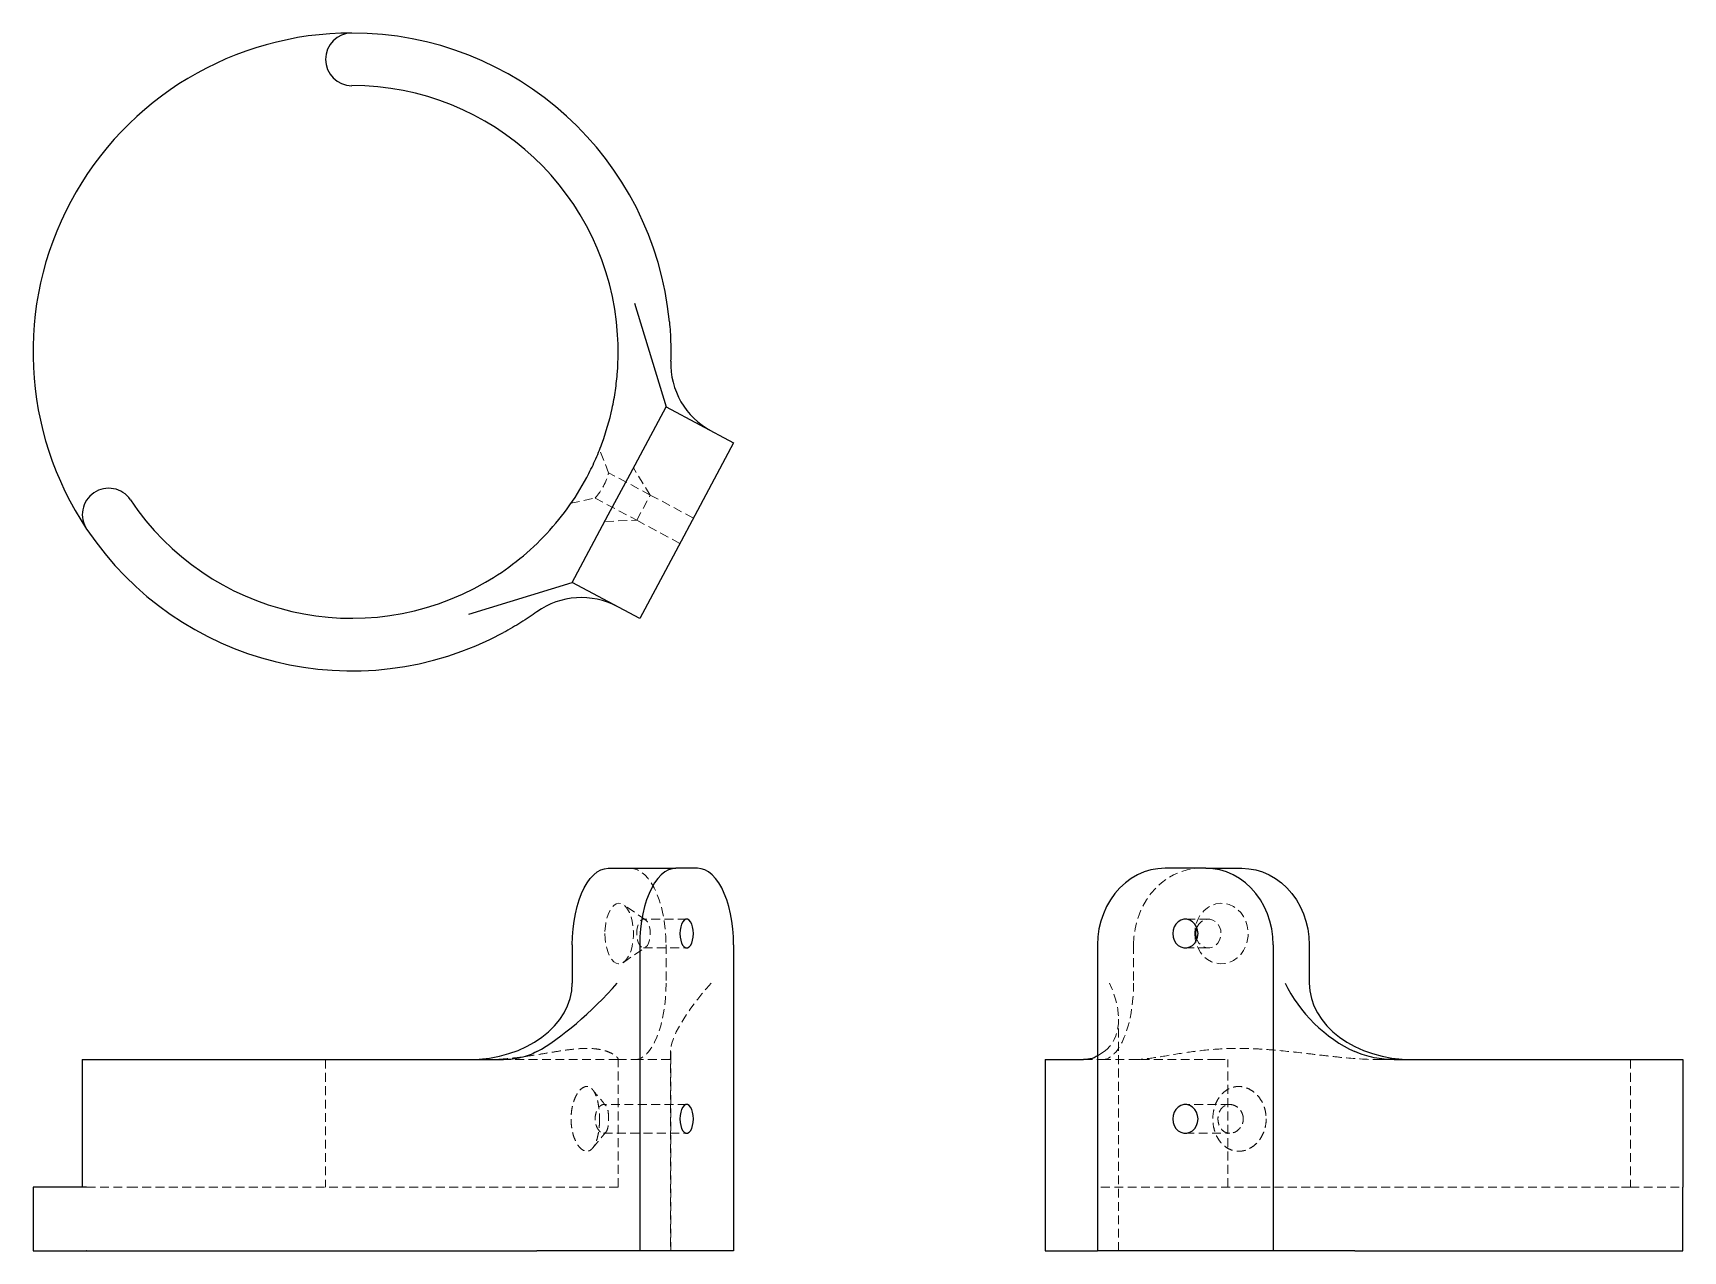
# Model space of a CAD drawing. Header units: millimetres. Extents: x 33 to 269, y 30 to 204.
import ezdxf

# ---------------------------------------------------------------- set-up
doc = ezdxf.new("R2010")
doc.units = ezdxf.units.MM
doc.linetypes.add('HIDDEN', pattern=[1.905, 1.27, -0.635])

msp = doc.modelspace()

# ---------------------------------------------------------------- linework, layer by layer
at = {"color": 7, "linetype": 'Continuous', "lineweight": 25}
for p, q in [((118.87, 164.96), (123.36, 150.17)), ((118.22, 140.54), (123.36, 150.17)), ((123.36, 150.17), (133, 145.03)), ((133, 145.03), (127.85, 135.39)), ((115.12, 134.73), (118.22, 140.54)), ((109.97, 125.1), (115.12, 134.73)), ((127.85, 135.39), (124.76, 129.59)), ((124.76, 129.59), (119.61, 119.95)), ((95.19, 120.6), (109.97, 125.1)), ((119.61, 119.95), (109.97, 125.1)), ((115.12, 84.31), (124.76, 84.31)), ((127.85, 84.31), (124.76, 84.31)), ((200.39, 84.31), (194.59, 84.31)), ((200.39, 84.31), (205.54, 84.31)), ((109.97, 73.39), (109.97, 67.92)), ((119.61, 73.39), (119.61, 29.69)), ((133, 73.39), (133, 29.69)), ((184.95, 73.39), (184.95, 29.69)), ((210.03, 73.39), (210.03, 29.69)), ((215.17, 73.39), (215.17, 67.92)), ((40.04, 57), (40.04, 38.79)), ((40.04, 57), (40.7, 57)), ((40.7, 57), (100.16, 57)), ((177.48, 57), (177.48, 29.69)), ((177.48, 57), (182.95, 57)), ((227.3, 57), (268.52, 57)), ((268.52, 57), (268.52, 38.79)), ((33, 38.79), (33, 29.69)), ((40.66, 38.79), (33, 38.79)), ((268.52, 29.69), (268.52, 38.79)), ((33, 29.69), (40.66, 29.69)), ((40.7, 29.69), (40.66, 29.69)), ((40.7, 29.69), (104.93, 29.69)), ((116.41, 29.69), (104.93, 29.69)), ((119.61, 29.69), (116.41, 29.69)), ((133, 29.69), (119.61, 29.69)), ((177.48, 29.69), (184.95, 29.69)), ((210.03, 29.69), (184.95, 29.69)), ((211.74, 29.69), (210.03, 29.69)), ((221.69, 29.69), (211.74, 29.69)), ((221.69, 29.69), (268.52, 29.69))]:
    msp.add_line(p, q, dxfattribs=at)
at = {"color": 7, "linetype": 'HIDDEN', "lineweight": 18}
for p, q in [((115.17, 140.74), (113.86, 144.04)), ((121.11, 137.58), (118.71, 141.45)), ((121.11, 137.58), (115.17, 140.76)), ((109.78, 136.4), (113.26, 137.15)), ((113.24, 137.14), (119.18, 133.97)), ((119.18, 133.97), (121.11, 137.58)), ((127.27, 134.3), (121.11, 137.58)), ((114.63, 133.82), (119.18, 133.97)), ((119.18, 133.97), (125.34, 130.68)), ((120.44, 76.94), (117.3, 79.11)), ((126.31, 77.04), (120.15, 77.04)), ((200.78, 77.04), (197.49, 77.04)), ((117.3, 70.88), (120.44, 73.05)), ((123.36, 73.39), (123.36, 67.92)), ((190.1, 73.39), (190.1, 67.92)), ((120.15, 72.95), (126.31, 72.95)), ((197.49, 72.95), (200.78, 72.95)), ((187.95, 29.69), (187.95, 62.78)), ((74.76, 57), (74.76, 38.79)), ((116.45, 57), (100.16, 57)), ((116.45, 57), (118.87, 57)), ((116.53, 38.79), (116.53, 57.07)), ((118.87, 57), (123.84, 57)), ((124.02, 58.29), (124.02, 29.69)), ((124.04, 29.69), (124.04, 57.65)), ((182.95, 57), (185.6, 57)), ((185.92, 58.14), (184.95, 57.55)), ((184.99, 57), (184.99, 38.79)), ((185.6, 57), (190.13, 57)), ((201.9, 57), (190.13, 57)), ((201.9, 57), (203.54, 57)), ((203.54, 38.79), (203.54, 57)), ((225.43, 57), (227.3, 57)), ((261.01, 57), (261.01, 38.79)), ((126.31, 50.59), (114.43, 50.59)), ((203.83, 50.59), (197.49, 50.59)), ((114.43, 46.49), (126.31, 46.49)), ((197.49, 46.49), (203.83, 46.49)), ((40.66, 38.79), (46.9, 38.79)), ((116.53, 38.79), (46.9, 38.79)), ((261.01, 38.79), (184.99, 38.79)), ((261.01, 38.79), (268.52, 38.79))]:
    msp.add_line(p, q, dxfattribs=at)
at = {"color": 7, "linetype": 'Continuous', "lineweight": 25, "flags": 128}
for points in [[(109.97, 73.39), (110, 74.53), (110.09, 75.66), (110.23, 76.76), (110.42, 77.83), (110.66, 78.85), (110.96, 79.81), (111.3, 80.7), (111.68, 81.51), (112.1, 82.23), (112.55, 82.85), (113.03, 83.37), (113.53, 83.78), (114.05, 84.07), (114.58, 84.25), (115.12, 84.31)], [(124.76, 84.31), (124.22, 84.25), (123.69, 84.07), (123.17, 83.78), (122.66, 83.37), (122.18, 82.85), (121.73, 82.23), (121.31, 81.51), (120.93, 80.7), (120.59, 79.81), (120.3, 78.85), (120.06, 77.83), (119.86, 76.76), (119.72, 75.66), (119.64, 74.53), (119.61, 73.39)], [(133, 73.39), (132.97, 74.53), (132.89, 75.66), (132.75, 76.76), (132.56, 77.83), (132.31, 78.85), (132.02, 79.81), (131.68, 80.7), (131.3, 81.51), (130.88, 82.23), (130.43, 82.85), (129.95, 83.37), (129.44, 83.78), (128.92, 84.07), (128.39, 84.25), (127.85, 84.31)], [(194.59, 84.31), (193.58, 84.25), (192.58, 84.07), (191.61, 83.78), (190.67, 83.37), (189.77, 82.85), (188.92, 82.23), (188.14, 81.51), (187.43, 80.7), (186.79, 79.81), (186.24, 78.85), (185.78, 77.83), (185.42, 76.76), (185.16, 75.66), (185, 74.53), (184.95, 73.39)], [(210.03, 73.39), (209.98, 74.53), (209.82, 75.66), (209.56, 76.76), (209.19, 77.83), (208.74, 78.85), (208.19, 79.81), (207.55, 80.7), (206.84, 81.51), (206.06, 82.23), (205.21, 82.85), (204.31, 83.37), (203.37, 83.78), (202.39, 84.07), (201.4, 84.25), (200.39, 84.31)], [(205.54, 84.31), (206.54, 84.25), (207.54, 84.07), (208.51, 83.78), (209.46, 83.37), (210.35, 82.85), (211.2, 82.23), (211.98, 81.51), (212.7, 80.7), (213.33, 79.81), (213.88, 78.85), (214.34, 77.83), (214.7, 76.76), (214.96, 75.66), (215.12, 74.53), (215.17, 73.39)], [(127.27, 74.99), (127.24, 75.48), (127.16, 75.95), (127.03, 76.35), (126.85, 76.68), (126.65, 76.91), (126.42, 77.03), (126.19, 77.03), (125.96, 76.91), (125.76, 76.68), (125.58, 76.35), (125.45, 75.95), (125.37, 75.48), (125.34, 74.99), (125.37, 74.5), (125.45, 74.04), (125.58, 73.64), (125.76, 73.31), (125.96, 73.08), (126.19, 72.96), (126.42, 72.96), (126.65, 73.08), (126.85, 73.31), (127.03, 73.64), (127.16, 74.04), (127.24, 74.5), (127.27, 74.99)], [(199.3, 74.99), (199.24, 75.48), (199.09, 75.95), (198.84, 76.35), (198.52, 76.68), (198.13, 76.91), (197.71, 77.03), (197.27, 77.03), (196.85, 76.91), (196.46, 76.68), (196.14, 76.35), (195.89, 75.95), (195.73, 75.48), (195.68, 74.99), (195.73, 74.5), (195.89, 74.04), (196.14, 73.64), (196.46, 73.31), (196.85, 73.08), (197.27, 72.96), (197.71, 72.96), (198.13, 73.08), (198.52, 73.31), (198.84, 73.64), (199.09, 74.04), (199.24, 74.5), (199.3, 74.99)], [(198.97, 74.99), (199.02, 75.48), (199.13, 75.84)], [(199.13, 74.14), (199.02, 74.5), (198.97, 74.99)], [(127.27, 48.54), (127.24, 49.03), (127.16, 49.49), (127.03, 49.9), (126.85, 50.23), (126.65, 50.46), (126.42, 50.58), (126.19, 50.58), (125.96, 50.46), (125.76, 50.23), (125.58, 49.9), (125.45, 49.49), (125.37, 49.03), (125.34, 48.54), (125.37, 48.05), (125.45, 47.59), (125.58, 47.18), (125.76, 46.86), (125.96, 46.63), (126.19, 46.51), (126.42, 46.51), (126.65, 46.63), (126.85, 46.86), (127.03, 47.18), (127.16, 47.59), (127.24, 48.05), (127.27, 48.54)], [(199.3, 48.54), (199.24, 49.03), (199.09, 49.49), (198.84, 49.9), (198.52, 50.23), (198.13, 50.46), (197.71, 50.58), (197.27, 50.58), (196.85, 50.46), (196.46, 50.23), (196.14, 49.9), (195.89, 49.49), (195.73, 49.03), (195.68, 48.54), (195.73, 48.05), (195.89, 47.59), (196.14, 47.18), (196.46, 46.86), (196.85, 46.63), (197.27, 46.51), (197.71, 46.51), (198.13, 46.63), (198.52, 46.86), (198.84, 47.18), (199.09, 47.59), (199.24, 48.05), (199.3, 48.54)]]:
    msp.add_lwpolyline(points, dxfattribs=at)
at = {"color": 7, "linetype": 'HIDDEN', "lineweight": 18, "flags": 128}
for points in [[(118.22, 84.31), (118.76, 84.25), (119.29, 84.07), (119.81, 83.78), (120.31, 83.37), (120.79, 82.85), (121.24, 82.23), (121.66, 81.51), (122.04, 80.7), (122.38, 79.81), (122.67, 78.85), (122.92, 77.83), (123.11, 76.76), (123.25, 75.66), (123.33, 74.53), (123.36, 73.39)], [(190.1, 73.39), (190.15, 74.53), (190.31, 75.66), (190.57, 76.76), (190.93, 77.83), (191.39, 78.85), (191.94, 79.81), (192.57, 80.7), (193.28, 81.51), (194.07, 82.23), (194.91, 82.85), (195.81, 83.37), (196.75, 83.78), (197.73, 84.07), (198.73, 84.25), (199.73, 84.31)], [(114.63, 74.99), (114.66, 74.26), (114.75, 73.55), (114.89, 72.89), (115.08, 72.28), (115.32, 71.75), (115.6, 71.31), (115.91, 70.98), (116.24, 70.77), (116.58, 70.67), (116.93, 70.71), (117.26, 70.86), (117.59, 71.13), (117.88, 71.52), (118.14, 72), (118.36, 72.57), (118.52, 73.21), (118.64, 73.9), (118.7, 74.63), (118.7, 75.36), (118.64, 76.08), (118.52, 76.78), (118.36, 77.42), (118.14, 77.99), (117.88, 78.47), (117.59, 78.86), (117.26, 79.13), (116.93, 79.28), (116.58, 79.32), (116.24, 79.22), (115.91, 79.01), (115.6, 78.68), (115.32, 78.24), (115.08, 77.71), (114.89, 77.1), (114.75, 76.44), (114.66, 75.73), (114.63, 74.99)], [(198.82, 74.99), (198.87, 74.26), (199.04, 73.55), (199.3, 72.89), (199.67, 72.28), (200.11, 71.75), (200.63, 71.31), (201.21, 70.98), (201.83, 70.77), (202.47, 70.67), (203.12, 70.71), (203.75, 70.86), (204.35, 71.13), (204.9, 71.52), (205.39, 72), (205.79, 72.57), (206.11, 73.21), (206.33, 73.9), (206.44, 74.63), (206.44, 75.36), (206.33, 76.08), (206.11, 76.78), (205.79, 77.42), (205.39, 77.99), (204.9, 78.47), (204.35, 78.86), (203.75, 79.13), (203.12, 79.28), (202.47, 79.32), (201.83, 79.22), (201.21, 79.01), (200.63, 78.68), (200.11, 78.24), (199.67, 77.71), (199.3, 77.1), (199.04, 76.44), (198.87, 75.73), (198.82, 74.99)], [(119.18, 74.99), (119.21, 75.48), (119.29, 75.95), (119.42, 76.35), (119.6, 76.68), (119.8, 76.91), (120.03, 77.03), (120.26, 77.03), (120.49, 76.91), (120.69, 76.68), (120.87, 76.35), (121, 75.95), (121.08, 75.48), (121.11, 74.99), (121.08, 74.5), (121, 74.04), (120.87, 73.64), (120.69, 73.31), (120.49, 73.08), (120.26, 72.96), (120.03, 72.96), (119.8, 73.08), (119.6, 73.31), (119.42, 73.64), (119.29, 74.04), (119.21, 74.5), (119.18, 74.99)], [(199.13, 75.84), (199.18, 75.95), (199.43, 76.35), (199.75, 76.68), (200.14, 76.91), (200.56, 77.03), (201, 77.03), (201.42, 76.91), (201.8, 76.68), (202.13, 76.35), (202.38, 75.95), (202.53, 75.48), (202.58, 74.99), (202.53, 74.5), (202.38, 74.04), (202.13, 73.64), (201.8, 73.31), (201.42, 73.08), (201, 72.96), (200.56, 72.96), (200.14, 73.08), (199.75, 73.31), (199.43, 73.64), (199.18, 74.04), (199.13, 74.14)]]:
    msp.add_lwpolyline(points, dxfattribs=at)
at = {"color": 7, "linetype": 'Continuous', "lineweight": 25}
for centre, radius, start, end in [((78.52, 158), 45.52, 90, 213.7192), ((78.52, 199.76), 3.76, 90, 270), ((78.52, 158), 45.52, 5.4256, 90), ((78.52, 158), 38.01, 3.6599, 90), ((134.94, 156.38), 10.92, 178.3507, 241.9041), ((43.8, 134.79), 3.76, 34.3038, 214.3038), ((78.52, 158), 38.01, 213.7104, 300.1484), ((78.52, 158), 45.52, 213.8083, 298.3826), ((111.26, 112.02), 10.92, 61.9041, 125.4576)]:
    msp.add_arc(centre, radius, start, end, dxfattribs=at)
at = {"color": 7, "linetype": 'HIDDEN', "lineweight": 18}
msp.add_arc((107.11, 142.74), 8.29, 317.7929, 346.2057, dxfattribs=at)
at = {"color": 7, "linetype": 'Continuous', "lineweight": 25}
for centre, major_axis, ratio, start_param, end_param in [((95.19, 67.92), (14.78, 0), 0.739039, 4.712389, 6.283185), ((111.26, 67.92), (10.6, 10.6), 0.250217, 3.848355, 4.957572), ((221.38, 67.92), (9.37, -9.37), 0.599723, 4.172173, 5.28139), ((229.96, 67.92), (14.78, 0), 0.739039, 3.141593, 4.712389)]:
    msp.add_ellipse(centre, major_axis=major_axis, ratio=ratio, start_param=start_param, end_param=end_param, dxfattribs=at)
at = {"color": 7, "linetype": 'HIDDEN', "lineweight": 18}
for centre, major_axis, ratio, start_param, end_param in [((118.87, 67.92), (0, 10.92), 0.411213, 3.141593, 4.712389), ((134.94, 67.92), (10.6, 10.6), 0.250217, 1.815979, 2.925196), ((185.6, 67.92), (0, 10.92), 0.411213, 3.141593, 4.712389), ((177.02, 67.92), (9.37, -9.37), 0.599723, 6.204549, 7.313766)]:
    msp.add_ellipse(centre, major_axis=major_axis, ratio=ratio, start_param=start_param, end_param=end_param, dxfattribs=at)
at = {"color": 7, "linetype": 'Continuous', "lineweight": 25}
for points, knots in [([(97.61, 125.13), (99.15, 126.03), (100.6, 127.01), (103.35, 129.17), (104.65, 130.34), (107.1, 132.88), (108.22, 134.22), (110.28, 137.04), (111.21, 138.52), (112.46, 140.86), (112.85, 141.66), (113.57, 143.27), (113.9, 144.08), (114.81, 146.55), (115.29, 148.22), (115.85, 150.78), (116.01, 151.65), (116.26, 153.39), (116.36, 154.27), (116.55, 156.89), (116.57, 158.65), (116.45, 160.43)], [0, 0, 0, 0, 0.125, 0.125, 0.25, 0.25, 0.375, 0.375, 0.5, 0.5, 0.5625, 0.5625, 0.625, 0.625, 0.75, 0.75, 0.8125, 0.8125, 0.875, 0.875, 1, 1, 1, 1]), ([(123.84, 162.3), (123.93, 161.34), (123.99, 160.39), (124.03, 158.98), (124.04, 158.51), (124.04, 157.59), (124.03, 157.13), (124.02, 156.69)], [0, 0, 0, 0, 0.5, 0.5, 0.75, 0.75, 1, 1, 1, 1]), ([(104.93, 120.92), (104.2, 120.41), (103.44, 119.9), (101.85, 118.9), (101.01, 118.41), (100.16, 117.95)], [0, 0, 0, 0, 0.5, 0.5, 1, 1, 1, 1]), ([(104.93, 58.14), (104.2, 57.75), (103.44, 57.47), (101.85, 57.09), (101.01, 57), (100.16, 57)], [0, 0, 0, 0, 0.5, 0.5, 1, 1, 1, 1]), ([(184.95, 57.55), (184.89, 57.51), (184.42, 57.21), (183.74, 57.05), (183.16, 57.01), (182.95, 57)], [0, 0, 0, 0, 0.093551, 0.668831, 1, 1, 1, 1]), ([(227.3, 57), (226.34, 57), (225.39, 57.09), (223.98, 57.37), (223.51, 57.49), (222.59, 57.77), (222.13, 57.95), (221.69, 58.14)], [0, 0, 0, 0, 0.5, 0.5, 0.75, 0.75, 1, 1, 1, 1])]:
    msp.add_open_spline(points, degree=3, knots=knots, dxfattribs=at)
at = {"color": 7, "linetype": 'HIDDEN', "lineweight": 18}
for points, knots in [([(97.61, 57), (98.36, 57.02), (99.87, 57.05), (102.01, 57.27), (104.05, 57.55), (106.03, 57.88), (107.9, 58.19), (109.67, 58.45), (111.28, 58.6), (112.68, 58.61), (113.87, 58.48), (114.84, 58.23), (115.61, 57.91), (116.22, 57.52), (116.5, 57.21), (116.52, 57.1), (116.52, 57.07)], [0, 0, 0, 0, 0.066259, 0.132539, 0.20042, 0.268305, 0.34123, 0.414146, 0.489139, 0.564126, 0.636927, 0.709738, 0.784519, 0.859304, 0.959435, 1, 1, 1, 1]), ([(123.84, 57), (123.93, 57), (123.99, 57.09), (124.03, 57.37), (124.04, 57.49), (124.04, 57.77), (124.03, 57.95), (124.02, 58.14)], [0, 0, 0, 0, 0.5, 0.5, 0.75, 0.75, 1, 1, 1, 1]), ([(190.13, 57), (191.03, 57), (192.01, 57.12), (194.17, 57.44), (195.34, 57.65), (197.88, 58.06), (199.22, 58.25), (202.04, 58.52), (203.52, 58.6), (205.86, 58.6), (206.66, 58.58), (208.27, 58.51), (209.08, 58.45), (211.55, 58.25), (213.22, 58.06), (215.78, 57.76), (216.65, 57.66), (218.39, 57.46), (219.27, 57.36), (221.89, 57.12), (223.65, 57), (225.43, 57)], [0, 0, 0, 0, 0.125, 0.125, 0.25, 0.25, 0.375, 0.375, 0.5, 0.5, 0.5625, 0.5625, 0.625, 0.625, 0.75, 0.75, 0.8125, 0.8125, 0.875, 0.875, 1, 1, 1, 1]), ([(113.87, 48.54), (113.87, 48.84), (113.86, 49.13), (113.82, 49.7), (113.79, 49.99), (113.71, 50.54), (113.66, 50.8), (113.55, 51.3), (113.48, 51.54), (113.32, 51.97), (113.24, 52.16), (113.04, 52.51), (112.93, 52.66), (112.71, 52.91), (112.59, 53), (112.33, 53.13), (112.19, 53.17), (111.99, 53.17), (111.92, 53.16), (111.78, 53.13), (111.71, 53.1), (111.5, 53.01), (111.36, 52.91), (111.08, 52.67), (110.95, 52.52), (110.7, 52.18), (110.59, 51.98), (110.37, 51.54), (110.28, 51.31), (110.11, 50.81), (110.04, 50.54), (109.92, 49.99), (109.88, 49.71), (109.82, 49.14), (109.8, 48.84), (109.8, 48.26), (109.82, 47.97), (109.87, 47.39), (109.92, 47.11), (110.03, 46.56), (110.1, 46.3), (110.27, 45.79), (110.37, 45.56), (110.58, 45.12), (110.69, 44.93), (110.94, 44.58), (111.07, 44.43), (111.34, 44.18), (111.49, 44.09), (111.77, 43.96), (111.9, 43.92), (112.11, 43.92), (112.18, 43.93), (112.32, 43.96), (112.38, 43.98), (112.57, 44.08), (112.7, 44.17), (112.93, 44.42), (113.04, 44.56), (113.23, 44.91), (113.32, 45.11), (113.48, 45.54), (113.54, 45.78), (113.66, 46.28), (113.71, 46.54), (113.79, 47.09), (113.82, 47.38), (113.86, 47.95), (113.87, 48.25), (113.87, 48.54)], [0, 0, 0, 0, 0.03125, 0.03125, 0.0625, 0.0625, 0.09375, 0.09375, 0.125, 0.125, 0.15625, 0.15625, 0.1875, 0.1875, 0.21875, 0.21875, 0.25, 0.25, 0.265625, 0.265625, 0.28125, 0.28125, 0.3125, 0.3125, 0.34375, 0.34375, 0.375, 0.375, 0.40625, 0.40625, 0.4375, 0.4375, 0.46875, 0.46875, 0.5, 0.5, 0.53125, 0.53125, 0.5625, 0.5625, 0.59375, 0.59375, 0.625, 0.625, 0.65625, 0.65625, 0.6875, 0.6875, 0.71875, 0.71875, 0.75, 0.75, 0.765625, 0.765625, 0.78125, 0.78125, 0.8125, 0.8125, 0.84375, 0.84375, 0.875, 0.875, 0.90625, 0.90625, 0.9375, 0.9375, 0.96875, 0.96875, 1, 1, 1, 1]), ([(114.81, 50.39), (114.48, 50.78), (113.84, 51.56), (113.2, 52.33), (112.88, 52.71)], [0, 0, 0, 0, 0.500217, 1, 1, 1, 1]), ([(209.02, 48.54), (209.02, 48.84), (209, 49.13), (208.9, 49.7), (208.83, 49.99), (208.63, 50.54), (208.52, 50.8), (208.24, 51.3), (208.08, 51.54), (207.72, 51.97), (207.52, 52.16), (207.1, 52.51), (206.86, 52.66), (206.38, 52.91), (206.14, 53), (205.62, 53.13), (205.36, 53.17), (204.98, 53.17), (204.85, 53.16), (204.6, 53.13), (204.47, 53.1), (204.09, 53.01), (203.85, 52.91), (203.4, 52.67), (203.18, 52.52), (202.78, 52.18), (202.59, 51.98), (202.26, 51.54), (202.11, 51.31), (201.86, 50.81), (201.75, 50.54), (201.58, 49.99), (201.52, 49.71), (201.43, 49.14), (201.41, 48.84), (201.41, 48.26), (201.43, 47.97), (201.51, 47.39), (201.58, 47.11), (201.75, 46.56), (201.85, 46.3), (202.11, 45.79), (202.25, 45.56), (202.58, 45.12), (202.76, 44.93), (203.16, 44.58), (203.38, 44.43), (203.83, 44.18), (204.08, 44.09), (204.57, 43.96), (204.83, 43.92), (205.21, 43.92), (205.35, 43.93), (205.61, 43.96), (205.73, 43.98), (206.12, 44.08), (206.37, 44.17), (206.85, 44.42), (207.08, 44.56), (207.51, 44.91), (207.71, 45.11), (208.07, 45.54), (208.23, 45.78), (208.51, 46.28), (208.63, 46.54), (208.82, 47.09), (208.9, 47.38), (209, 47.95), (209.02, 48.25), (209.02, 48.54)], [0, 0, 0, 0, 0.03125, 0.03125, 0.0625, 0.0625, 0.09375, 0.09375, 0.125, 0.125, 0.15625, 0.15625, 0.1875, 0.1875, 0.21875, 0.21875, 0.25, 0.25, 0.265625, 0.265625, 0.28125, 0.28125, 0.3125, 0.3125, 0.34375, 0.34375, 0.375, 0.375, 0.40625, 0.40625, 0.4375, 0.4375, 0.46875, 0.46875, 0.5, 0.5, 0.53125, 0.53125, 0.5625, 0.5625, 0.59375, 0.59375, 0.625, 0.625, 0.65625, 0.65625, 0.6875, 0.6875, 0.71875, 0.71875, 0.75, 0.75, 0.765625, 0.765625, 0.78125, 0.78125, 0.8125, 0.8125, 0.84375, 0.84375, 0.875, 0.875, 0.90625, 0.90625, 0.9375, 0.9375, 0.96875, 0.96875, 1, 1, 1, 1]), ([(115.17, 48.54), (115.17, 48.41), (115.16, 48.27), (115.15, 48.01), (115.14, 47.88), (115.11, 47.63), (115.1, 47.51), (115.05, 47.29), (115.03, 47.19), (114.94, 46.91), (114.86, 46.75), (114.72, 46.6), (114.67, 46.56), (114.56, 46.51), (114.5, 46.49), (114.37, 46.49), (114.3, 46.51), (114.17, 46.56), (114.1, 46.6), (113.89, 46.75), (113.76, 46.9), (113.58, 47.19), (113.52, 47.29), (113.42, 47.51), (113.38, 47.63), (113.31, 47.88), (113.28, 48.01), (113.25, 48.27), (113.24, 48.41), (113.24, 48.81), (113.27, 49.08), (113.38, 49.45), (113.42, 49.57), (113.52, 49.79), (113.58, 49.9), (113.7, 50.08), (113.76, 50.17), (113.89, 50.32), (113.96, 50.38), (114.17, 50.54), (114.31, 50.59), (114.5, 50.59), (114.56, 50.58), (114.67, 50.53), (114.72, 50.49), (114.86, 50.33), (114.94, 50.18), (115.06, 49.8), (115.1, 49.58), (115.14, 49.21), (115.15, 49.08), (115.16, 48.81), (115.17, 48.68), (115.17, 48.54)], [0, 0, 0, 0, 0.03125, 0.03125, 0.0625, 0.0625, 0.09375, 0.09375, 0.125, 0.125, 0.1875, 0.1875, 0.21875, 0.21875, 0.25, 0.25, 0.28125, 0.28125, 0.3125, 0.3125, 0.375, 0.375, 0.40625, 0.40625, 0.4375, 0.4375, 0.46875, 0.46875, 0.5, 0.5, 0.5625, 0.5625, 0.59375, 0.59375, 0.625, 0.625, 0.65625, 0.65625, 0.6875, 0.6875, 0.75, 0.75, 0.78125, 0.78125, 0.8125, 0.8125, 0.875, 0.875, 0.9375, 0.9375, 0.96875, 0.96875, 1, 1, 1, 1]), ([(205.76, 48.54), (205.76, 48.41), (205.74, 48.27), (205.69, 48.01), (205.65, 47.88), (205.55, 47.63), (205.49, 47.51), (205.34, 47.29), (205.26, 47.19), (204.98, 46.91), (204.77, 46.75), (204.43, 46.6), (204.31, 46.56), (204.07, 46.51), (203.95, 46.49), (203.71, 46.49), (203.59, 46.51), (203.37, 46.56), (203.26, 46.6), (202.95, 46.75), (202.76, 46.9), (202.54, 47.19), (202.47, 47.29), (202.35, 47.51), (202.3, 47.63), (202.23, 47.88), (202.2, 48.01), (202.15, 48.27), (202.14, 48.41), (202.14, 48.81), (202.19, 49.08), (202.3, 49.45), (202.35, 49.57), (202.47, 49.79), (202.54, 49.9), (202.69, 50.08), (202.77, 50.17), (202.95, 50.32), (203.05, 50.38), (203.36, 50.54), (203.59, 50.59), (203.95, 50.59), (204.07, 50.58), (204.3, 50.53), (204.42, 50.49), (204.77, 50.33), (204.98, 50.18), (205.35, 49.8), (205.5, 49.58), (205.65, 49.21), (205.69, 49.08), (205.74, 48.81), (205.76, 48.68), (205.76, 48.54)], [0, 0, 0, 0, 0.03125, 0.03125, 0.0625, 0.0625, 0.09375, 0.09375, 0.125, 0.125, 0.1875, 0.1875, 0.21875, 0.21875, 0.25, 0.25, 0.28125, 0.28125, 0.3125, 0.3125, 0.375, 0.375, 0.40625, 0.40625, 0.4375, 0.4375, 0.46875, 0.46875, 0.5, 0.5, 0.5625, 0.5625, 0.59375, 0.59375, 0.625, 0.625, 0.65625, 0.65625, 0.6875, 0.6875, 0.75, 0.75, 0.78125, 0.78125, 0.8125, 0.8125, 0.875, 0.875, 0.9375, 0.9375, 0.96875, 0.96875, 1, 1, 1, 1]), ([(112.88, 44.37), (113.2, 44.76), (113.84, 45.52), (114.48, 46.3), (114.81, 46.7)], [0, 0, 0, 0, 0.499783, 1, 1, 1, 1])]:
    msp.add_open_spline(points, degree=3, knots=knots, dxfattribs=at)

doc.saveas('drawing.dxf')
